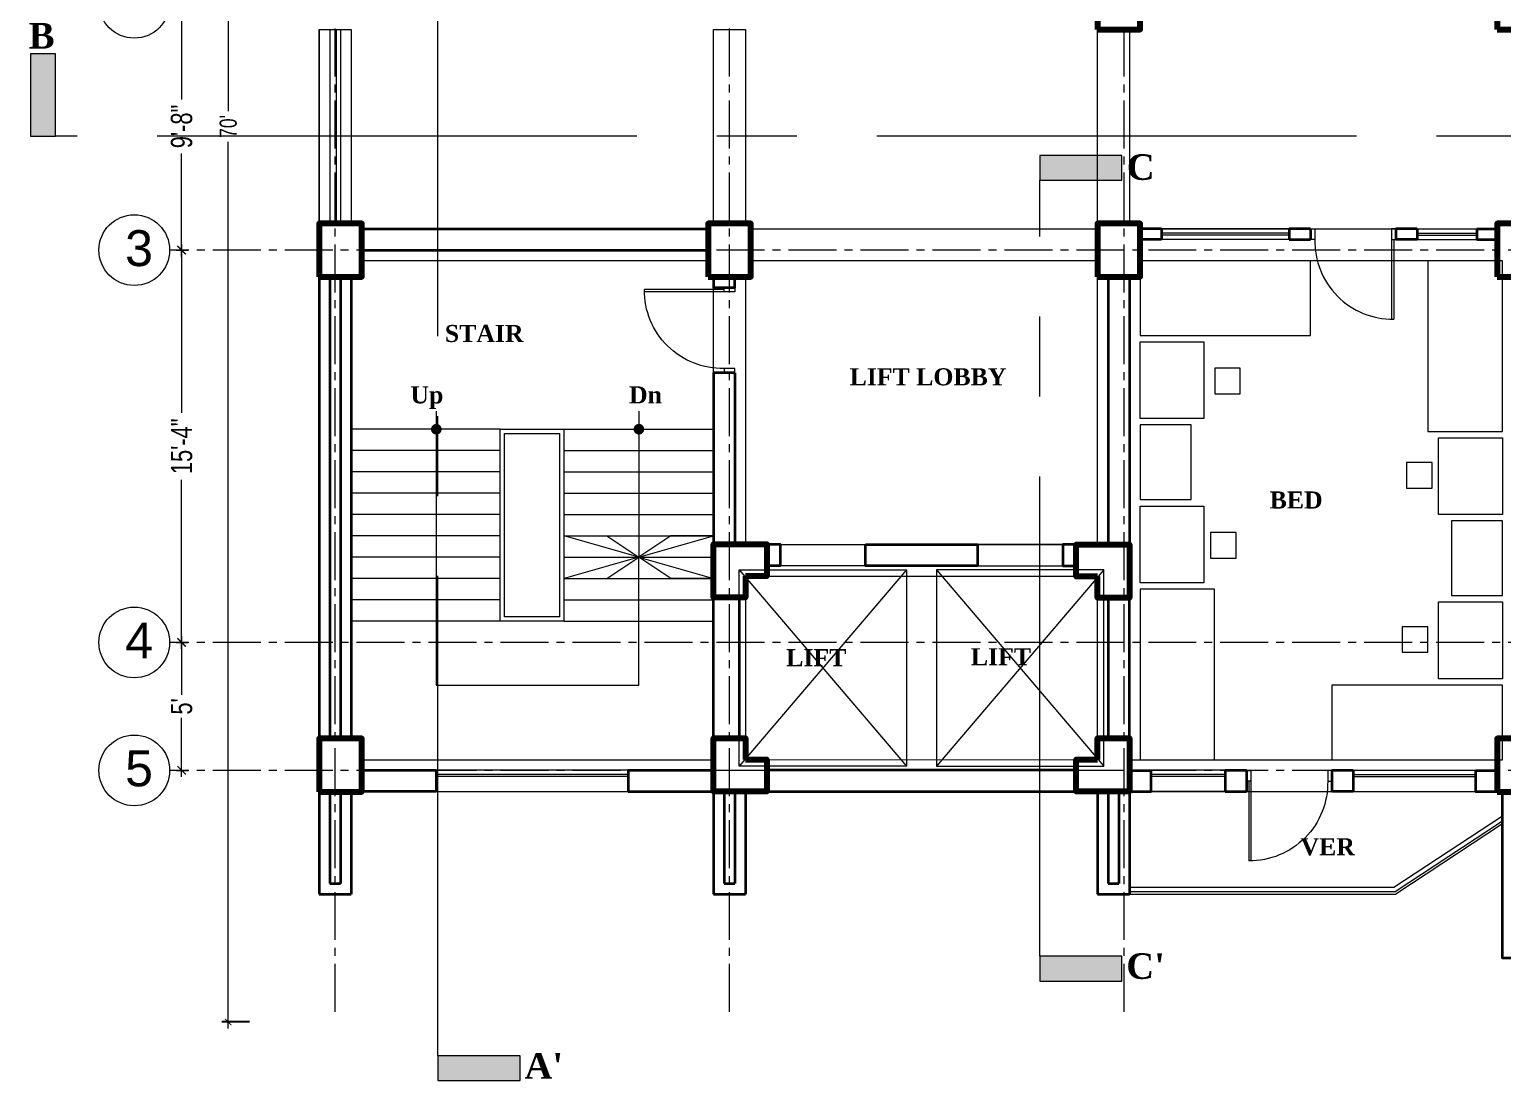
# Model space of a CAD drawing. Header units: feet. Extents: x 25261344 to 25389498, y 30010528 to 30074588.
# Drawn here: x 25380372 to 25381063, y 30072086 to 30072579 of the extents above; entities that cross this region are included whole.
import ezdxf

# ---------------------------------------------------------------- set-up
doc = ezdxf.new("R2010")
doc.units = ezdxf.units.FT
doc.header["$LTSCALE"] = 30
doc.header["$MEASUREMENT"] = 0
doc.header["$PDMODE"] = 32
doc.header["$PDSIZE"] = 15
doc.linetypes.add('CENTER2', pattern=[1.125, 0.75, -0.125, 0.125, -0.125])
doc.layers.get('0').update_dxf_attribs({"lineweight": 5})
for name, color, linetype, lineweight in [('Column', 1, 'Continuous', 80), ('Dim-1', 7, 'Continuous', 9), ('Door', 32, 'Continuous', 5), ('Furnitures', 251, 'Continuous', 9), ('GRADE BEAM', 2, 'Continuous', 20), ('grid text', 252, 'CENTER2', 9), ('LINE', 193, 'Continuous', 9), ('line 2', 7, 'Continuous', 13), ('rail', 224, 'Continuous', 9), ('STAIR', 243, 'Continuous', 13), ('TEXT', 7, 'Continuous', 18), ('WALL', 7, 'Continuous', 35), ('WIN', 142, 'Continuous', 20)]:
    doc.layers.add(name, color=color, linetype=linetype, lineweight=lineweight)
doc.styles.add('RomanS', font='swissl.ttf')
doc.styles.get("Standard").update_dxf_attribs({"font": 'timesbd.ttf'})
doc.styles.add('SWIS_LT', font='swisscl.ttf')
doc.dimstyles.new('dim-02', dxfattribs={"dimtxt": 8, "dimasz": 3, "dimexe": 3, "dimexo": 3, "dimgap": 2, "dimtad": 0, "dimdec": 0, "dimzin": 0, "dimdsep": 46, "dimlunit": 4, "dimtxsty": 'SWIS_LT', "dimblk": 'ARCHTICK', "dimcen": 2, "dimdle": 3, "dimclrd": 256, "dimclre": 256, "dimclrt": 256, "dimadec": 0, "dimazin": 0, "dimtfac": 1, "dimtdec": 0, "dimtix": 1, "dimtmove": 0, "dimatfit": 3, "dimfxl": 0, "dimfrac": 2, "dimtolj": 1, "dimtzin": 1, "dimlwd": -1, "dimarcsym": 0})

# ---------------------------------------------------------------- blocks, each defined once
blk = doc.blocks.new('FG')
at = {"layer": 'Door'}
for p, q in [((-2, -5), (-2, -42.39)), ((-1, -5), (-1, -42.39))]:
    blk.add_line(p, q, dxfattribs=at)
for points in [[(-40, 0), (-38, 0), (-38, -5), (-40, -5)], [(0, 0), (-2, 0), (-2, -5), (0, -5)]]:
    blk.add_lwpolyline(points, dxfattribs=at)
blk.add_arc((-1.44, -5.83), 36.57, 178.70538, 270.69047, dxfattribs=at)
blk = doc.blocks.new('_ArchTick')
at = {"color": 0, "linetype": 'ByBlock', "const_width": 0.15}
blk.add_lwpolyline([(-0.5, -0.5), (0.5, 0.5)], dxfattribs=at)
blk = doc.blocks.new('*D123')
for p, q in [((25359535.03, 30072594.7), (25359535.03, 30072546.38)), ((25359535.03, 30072472.7), (25359535.03, 30072521.01))]:
    blk.add_line(p, q)
at = {"lineweight": -2}
for p, q in [((25359532.41, 30072591.7), (25359538.03, 30072591.7)), ((25359532.41, 30072475.7), (25359538.03, 30072475.7))]:
    blk.add_line(p, q, dxfattribs=at)
at = {"layer": 'Defpoints', "color": 0}
for p in [(25359529.41, 30072591.7), (25359529.41, 30072475.7), (25359535.03, 30072475.7)]:
    blk.add_point(p, dxfattribs=at)
at = {"xscale": 4, "yscale": 4, "zscale": 4}
for p, rotation in [((25359535.03, 30072591.7), 90), ((25359535.03, 30072475.7), 270)]:
    blk.add_blockref('_ArchTick', p, dxfattribs=dict(at, rotation=rotation))
at = {"insert": (25359535.03, 30072533.7), "char_height": 10, "attachment_point": 5, "rotation": 90, "style": 'SWIS_LT'}
blk.add_mtext('\\A1;9\'-8"', dxfattribs=at)
blk = doc.blocks.new('*D124')
for p, q in [((25359535.03, 30072478.7), (25359535.03, 30072399.38)), ((25359535.03, 30072288.7), (25359535.03, 30072368.02))]:
    blk.add_line(p, q)
at = {"lineweight": -2}
for p, q in [((25359532.41, 30072475.7), (25359538.03, 30072475.7)), ((25359532.41, 30072291.7), (25359538.03, 30072291.7))]:
    blk.add_line(p, q, dxfattribs=at)
at = {"layer": 'Defpoints', "color": 0}
for p in [(25359529.41, 30072475.7), (25359529.41, 30072291.7), (25359535.03, 30072291.7)]:
    blk.add_point(p, dxfattribs=at)
at = {"xscale": 4, "yscale": 4, "zscale": 4}
for p, rotation in [((25359535.03, 30072475.7), 90), ((25359535.03, 30072291.7), 270)]:
    blk.add_blockref('_ArchTick', p, dxfattribs=dict(at, rotation=rotation))
at = {"insert": (25359535.03, 30072383.7), "char_height": 10, "attachment_point": 5, "rotation": 90, "style": 'SWIS_LT'}
blk.add_mtext('\\A1;15\'-4"', dxfattribs=at)
blk = doc.blocks.new('*D117')
at = {"lineweight": -2}
for p, q in [((25359532.41, 30072291.7), (25359538.03, 30072291.7)), ((25359532.41, 30072231.7), (25359538.03, 30072231.7))]:
    blk.add_line(p, q, dxfattribs=at)
for p, q in [((25359535.03, 30072294.7), (25359535.03, 30072267.1)), ((25359535.03, 30072228.7), (25359535.03, 30072256.29))]:
    blk.add_line(p, q)
at = {"layer": 'Defpoints', "color": 0}
for p in [(25359529.41, 30072291.7), (25359529.41, 30072231.7), (25359535.03, 30072231.7)]:
    blk.add_point(p, dxfattribs=at)
at = {"xscale": 4, "yscale": 4, "zscale": 4}
for p, rotation in [((25359535.03, 30072291.7), 90), ((25359535.03, 30072231.7), 270)]:
    blk.add_blockref('_ArchTick', p, dxfattribs=dict(at, rotation=rotation))
at = {"insert": (25359535.03, 30072261.7), "char_height": 10, "attachment_point": 5, "rotation": 90, "style": 'SWIS_LT'}
blk.add_mtext("\\A1;5'", dxfattribs=at)
blk = doc.blocks.new('*D175')
at = {"layer": 'Defpoints', "color": 0}
for p in [(25380692.68, 30072953.7), (25380465.12, 30072113.7), (25381432.68, 30072113.7)]:
    blk.add_point(p, dxfattribs=at)
at = {"layer": 'Dim-1', "lineweight": -2}
for p, q in [((25380475.12, 30072953.7), (25380462.12, 30072953.7)), ((25380475.12, 30072113.7), (25380462.12, 30072113.7))]:
    blk.add_line(p, q, dxfattribs=at)
at = {"layer": 'Dim-1'}
for p, q in [((25380465.12, 30072956.7), (25380465.12, 30072540.9)), ((25380465.12, 30072110.7), (25380465.12, 30072526.5))]:
    blk.add_line(p, q, dxfattribs=at)
at = {"layer": 'Dim-1', "xscale": 3, "yscale": 3, "zscale": 3}
for p, rotation in [((25380465.12, 30072953.7), 90), ((25380465.12, 30072113.7), 270)]:
    blk.add_blockref('_ArchTick', p, dxfattribs=dict(at, rotation=rotation))
at = {"layer": 'Dim-1', "insert": (25380465.12, 30072533.7), "char_height": 8, "attachment_point": 5, "rotation": 90, "style": 'SWIS_LT'}
blk.add_mtext("\\A1;70'", dxfattribs=at)
blk = doc.blocks.new('T B')
at = {"layer": 'GRADE BEAM'}
for points in [[(25352253.54, 30069132.07), (25352268.54, 30069132.07), (25352268.54, 30069041.07), (25352253.54, 30069041.07)], [(25352438.54, 30069132.07), (25352453.54, 30069132.07), (25352453.54, 30069041.07), (25352438.54, 30069041.07)], [(25352618.54, 30069132.07), (25352633.54, 30069132.07), (25352633.54, 30069041.07), (25352618.54, 30069041.07)], [(25352436.04, 30069038.57), (25352436.04, 30069023.57), (25352273.54, 30069023.57), (25352273.54, 30069038.57)], [(25352618.54, 30069038.57), (25352618.54, 30069023.57), (25352456.04, 30069023.57), (25352456.04, 30069038.57)], [(25352806.04, 30069038.57), (25352806.04, 30069023.57), (25352638.54, 30069023.57), (25352638.54, 30069038.57)], [(25352253.54, 30069016.07), (25352268.54, 30069016.07), (25352268.54, 30068799.57), (25352253.54, 30068799.57)], [(25352438.54, 30069016.07), (25352453.54, 30069016.07), (25352453.54, 30068890.57), (25352438.54, 30068890.57)], [(25352618.54, 30069016.07), (25352633.54, 30069016.07), (25352633.54, 30068890.57), (25352618.54, 30068890.57)], [(25352608.54, 30068890.57), (25352608.54, 30068875.57), (25352463.54, 30068875.57), (25352463.54, 30068890.57)], [(25352438.54, 30068865.57), (25352453.54, 30068865.57), (25352453.54, 30068799.57), (25352438.54, 30068799.57)], [(25352618.54, 30068865.57), (25352633.54, 30068865.57), (25352633.54, 30068799.57), (25352618.54, 30068799.57)], [(25352438.54, 30068789.57), (25352438.54, 30068774.57), (25352273.54, 30068774.57), (25352273.54, 30068789.57)], [(25352608.54, 30068789.69), (25352608.54, 30068774.69), (25352463.54, 30068774.57), (25352463.54, 30068789.57)], [(25352806.04, 30068789.57), (25352806.04, 30068774.57), (25352633.54, 30068774.57), (25352633.54, 30068789.57)], [(25352253.54, 30068774.57), (25352268.54, 30068774.57), (25352268.54, 30068726.57), (25352253.54, 30068726.57)], [(25352438.54, 30068774.57), (25352453.54, 30068774.57), (25352453.54, 30068726.57), (25352438.54, 30068726.57)], [(25352618.54, 30068774.57), (25352633.54, 30068774.57), (25352633.54, 30068726.57), (25352618.54, 30068726.57)]]:
    blk.add_lwpolyline(points, close=True, dxfattribs=at)
blk = doc.blocks.new('COL2')
at = {"layer": 'Column'}
for points in [[(345, -266.5), (365, -266.5), (365, -241.5), (345, -241.5)], [(532.5, -266.5), (552.5, -266.5), (552.5, -241.5), (532.5, -241.5)], [(-20, -382.5), (0, -382.5), (0, -357.5), (-20, -357.5)], [(162.5, -382.5), (182.5, -382.5), (182.5, -357.5), (162.5, -357.5)], [(345, -382.5), (365, -382.5), (365, -357.5), (345, -357.5)], [(532.5, -382.5), (552.5, -382.5), (552.5, -357.5), (532.5, -357.5)], [(-20, -624), (0, -624), (0, -599), (-20, -599)], [(532.5, -624), (552.5, -624), (552.5, -599), (532.5, -599)]]:
    blk.add_lwpolyline(points, close=True, dxfattribs=at)
for points in [[(180, -522.88), (180, -532.88), (165, -532.88), (165, -507.88), (190, -507.88), (190, -522.88), (180, -522.88)], [(345, -523), (335, -523), (335, -508), (360, -508), (360, -533), (345, -533), (345, -523)], [(180, -608.88), (190, -608.88), (190, -623.88), (165, -623.88), (165, -598.88), (180, -598.88), (180, -608.88)], [(345, -608.88), (345, -598.88), (360, -598.88), (360, -623.88), (335, -623.88), (335, -608.88), (345, -608.88)]]:
    blk.add_lwpolyline(points, dxfattribs=at)
at = {"layer": 'GRADE BEAM'}
blk.add_blockref('T B', (-25352273.54, -30069398.57), dxfattribs=at)
blk = doc.blocks.new('DGFGSDFG')
at = {"layer": 'grid text'}
for p, q in [((25359606.96, 30072118.41), (25359606.96, 30072999.78)), ((25359791.96, 30072118.41), (25359791.96, 30072999.78)), ((25359976.96, 30072118.41), (25359976.96, 30072999.78)), ((25361090.85, 30072475.7), (25359529.41, 30072475.7)), ((25361090.85, 30072291.7), (25359529.41, 30072291.7)), ((25361090.85, 30072231.7), (25359529.41, 30072231.7))]:
    blk.add_line(p, q, dxfattribs=at)
at = {"layer": 'grid text', "linetype": 'Continuous'}
for centre in [(25359512.81, 30072591.7), (25359512.81, 30072475.7), (25359512.81, 30072291.7), (25359512.81, 30072231.7)]:
    blk.add_circle(centre, 16.59, dxfattribs=at)
at = {"layer": 'grid text', "char_height": 16.842, "attachment_point": 1, "style": 'RomanS'}
for s, insert in [('{\\C256;3}', (25359508.51, 30072485.06)), ('{\\C256;4}', (25359508.51, 30072301.06)), ('{\\C256;5}', (25359508.51, 30072241.06))]:
    blk.add_mtext_dynamic_manual_height_columns(s, width=25.401, gutter_width=84.21, heights=[32.6], dxfattribs=dict(at, insert=insert))
for base, p1, p2, picture, middle in [((25359535.03, 30072475.7), (25359529.41, 30072591.7), (25359529.41, 30072475.7), '*D123', (25359535.03, 30072533.7)), ((25359535.03, 30072291.7), (25359529.41, 30072475.7), (25359529.41, 30072291.7), '*D124', (25359535.03, 30072383.7)), ((25359535.03, 30072231.7), (25359529.41, 30072291.7), (25359529.41, 30072231.7), '*D117', (25359535.03, 30072261.7))]:
    dim = blk.add_linear_dim(base=base, p1=p1, p2=p2, angle=90, dimstyle='dim-02', override={"dimtxt": 10, "dimtmove": 1, "dimfxl": 10})
    dim.commit()
    dim.dimension.update_dxf_attribs({"geometry": picture, "text_midpoint": middle})

msp = doc.modelspace()

# ---------------------------------------------------------------- hatches: boundary and pattern name
at = {"linetype": 'CENTER2', "ltscale": 10}
h = msp.add_hatch(color=256, dxfattribs=at)
h.paths.add_polyline_path([(25380384.06, 30072563.22), (25380384.06, 30072529.2), (25380372.42, 30072529.2), (25380372.42, 30072563.22)])
h.paths.add_polyline_path([(25380384.06, 30072567.75), (25380384.06, 30072563.22), (25380372.42, 30072563.22), (25380372.42, 30072567.75)])
h = msp.add_hatch(color=256, dxfattribs=at)
h.paths.add_polyline_path([(25380879.68, 30072508.45), (25380845.66, 30072508.45), (25380845.66, 30072520.1), (25380879.68, 30072520.1)])
h.paths.add_polyline_path([(25380884.21, 30072508.45), (25380879.68, 30072508.45), (25380879.68, 30072520.1), (25380884.21, 30072520.1)])
for points in [[(25380884.21, 30072132.91), (25380845.66, 30072132.91), (25380845.66, 30072144.56), (25380884.21, 30072144.56)], [(25380602, 30072086.24), (25380563.45, 30072086.24), (25380563.45, 30072097.89), (25380602, 30072097.89)]]:
    msp.add_hatch(color=256, dxfattribs=at).paths.add_polyline_path(points)

# ---------------------------------------------------------------- linework, layer by layer
for p, q in [((25380563.45, 30072097.89), (25380563.45, 30073036.17)), ((25382006.71, 30072529.2), (25380384.06, 30072529.2)), ((25380845.66, 30072144.56), (25380845.66, 30072508.45))]:
    msp.add_line(p, q, dxfattribs=at)
for points in [[(25380384.06, 30072529.2), (25380384.06, 30072567.75), (25380372.42, 30072567.75), (25380372.42, 30072529.2)], [(25380845.66, 30072508.45), (25380884.21, 30072508.45), (25380884.21, 30072520.1), (25380845.66, 30072520.1)], [(25380845.66, 30072132.91), (25380884.21, 30072132.91), (25380884.21, 30072144.56), (25380845.66, 30072144.56)], [(25380563.45, 30072086.24), (25380602, 30072086.24), (25380602, 30072097.89), (25380563.45, 30072097.89)]]:
    msp.add_lwpolyline(points, close=True, dxfattribs=at)
at = {"layer": 'Furnitures'}
for points in [[(25380972.68, 30072470.7), (25380892.68, 30072470.7), (25380892.68, 30072435.7), (25380972.68, 30072435.7)], [(25381062.68, 30072390.7), (25381062.68, 30072470.7), (25381027.68, 30072470.7), (25381027.68, 30072390.7)], [(25380892.68, 30072432.7), (25380922.68, 30072432.7), (25380922.68, 30072396.7), (25380892.68, 30072396.7)], [(25380939.7, 30072420.31), (25380927.7, 30072420.31), (25380927.7, 30072408.31), (25380939.7, 30072408.31)], [(25380892.68, 30072358.7), (25380916.68, 30072358.7), (25380916.68, 30072393.7), (25380892.68, 30072393.7)], [(25380892.68, 30072358.7), (25380916.68, 30072358.7), (25380916.68, 30072393.7), (25380892.68, 30072393.7)], [(25381062.68, 30072351.7), (25381032.68, 30072351.7), (25381032.68, 30072387.7), (25381062.68, 30072387.7)], [(25381017.66, 30072364.08), (25381029.66, 30072364.08), (25381029.66, 30072376.08), (25381017.66, 30072376.08)], [(25380892.68, 30072355.7), (25380922.68, 30072355.7), (25380922.68, 30072319.7), (25380892.68, 30072319.7)], [(25381062.68, 30072348.7), (25381038.68, 30072348.7), (25381038.68, 30072313.7), (25381062.68, 30072313.7)], [(25380937.7, 30072343.31), (25380925.7, 30072343.31), (25380925.7, 30072331.31), (25380937.7, 30072331.31)], [(25380892.68, 30072316.7), (25380892.68, 30072236.7), (25380927.68, 30072236.7), (25380927.68, 30072316.7)], [(25381062.68, 30072274.7), (25381032.68, 30072274.7), (25381032.68, 30072310.7), (25381062.68, 30072310.7)], [(25381015.67, 30072287.08), (25381027.67, 30072287.08), (25381027.67, 30072299.08), (25381015.67, 30072299.08)], [(25380982.68, 30072236.7), (25381062.68, 30072236.7), (25381062.68, 30072271.7), (25380982.68, 30072271.7)]]:
    msp.add_lwpolyline(points, close=True, dxfattribs=at)
at = {"layer": 'LINE', "color": 0, "ltscale": 10, "const_width": 2.5}
for points in [[(25380562.68, 30072392.95, -1), (25380562.68, 30072390.45, -1)], [(25380657.68, 30072392.95, -1), (25380657.68, 30072390.45, -1)]]:
    msp.add_lwpolyline(points, format="xyb", close=True, dxfattribs=at)
at = {"layer": 'LINE', "color": 0, "ltscale": 10}
for points in [[(25380562.68, 30072400.16), (25380562.68, 30072271.7), (25380562.68, 30072271.7), (25380657.68, 30072271.7), (25380657.68, 30072331.7), (25380622.68, 30072321.7), (25380642.68, 30072321.7), (25380657.68, 30072331.7), (25380692.68, 30072321.7), (25380672.68, 30072321.7), (25380657.68, 30072331.7)], [(25380657.68, 30072400.16), (25380657.68, 30072331.7), (25380622.68, 30072341.7), (25380642.68, 30072341.7), (25380657.68, 30072331.7), (25380692.68, 30072341.7), (25380672.68, 30072341.7), (25380657.68, 30072331.7)]]:
    msp.add_lwpolyline(points, dxfattribs=at)
at = {"layer": 'line 2'}
for p, q in [((25380507.68, 30072579.2), (25380507.68, 30072488.2)), ((25380507.68, 30072579.2), (25380507.68, 30072488.2)), ((25380517.68, 30072579.2), (25380517.68, 30072488.2)), ((25380517.68, 30072579.2), (25380517.68, 30072488.2)), ((25380723.93, 30072337.7), (25380763.93, 30072337.7)), ((25380856.43, 30072337.7), (25380816.43, 30072337.7)), ((25380783.18, 30072325.7), (25380704.68, 30072233.7)), ((25380704.68, 30072325.7), (25380783.18, 30072233.7)), ((25380763.93, 30072327.7), (25380723.93, 30072327.7)), ((25380797.18, 30072325.7), (25380875.68, 30072233.7)), ((25380875.68, 30072325.7), (25380797.18, 30072233.7)), ((25380816.43, 30072327.7), (25380856.43, 30072327.7)), ((25381062.68, 30072206.7), (25381012.68, 30072173.7)), ((25380887.68, 30072173.7), (25381012.68, 30072173.7)), ((25381262.68, 30072143.7), (25381062.68, 30072143.7))]:
    msp.add_line(p, q, dxfattribs=at)
for points in [[(25380704.68, 30072325.7), (25380783.18, 30072325.7), (25380783.18, 30072233.7), (25380704.68, 30072233.7)], [(25380875.68, 30072325.7), (25380797.18, 30072325.7), (25380797.18, 30072233.7), (25380875.68, 30072233.7)]]:
    msp.add_lwpolyline(points, close=True, dxfattribs=at)
at = {"layer": 'rail'}
for p, q in [((25380512.68, 30072579.2), (25380512.68, 30072488.2)), ((25380512.68, 30072579.2), (25380512.68, 30072488.2)), ((25380512.68, 30072579.2), (25380512.68, 30072488.2)), ((25380515.68, 30072579.2), (25380515.68, 30072488.2)), ((25380515.68, 30072579.2), (25380515.68, 30072488.2)), ((25380515.68, 30072579.2), (25380515.68, 30072488.2)), ((25380592.68, 30072301.7), (25380592.68, 30072391.7)), ((25380592.68, 30072391.7), (25380622.68, 30072391.7)), ((25380594.68, 30072303.7), (25380594.68, 30072389.7)), ((25380594.68, 30072389.7), (25380620.68, 30072389.7)), ((25380620.68, 30072303.7), (25380620.68, 30072389.7)), ((25380622.68, 30072301.7), (25380622.68, 30072391.7)), ((25380622.68, 30072301.7), (25380592.68, 30072301.7)), ((25380620.68, 30072303.7), (25380594.68, 30072303.7)), ((25381062.68, 30072210.29), (25381011.78, 30072176.7)), ((25381062.68, 30072207.9), (25381012.38, 30072174.7)), ((25381011.78, 30072176.7), (25380887.68, 30072176.7)), ((25381012.38, 30072174.7), (25380887.68, 30072174.7))]:
    msp.add_line(p, q, dxfattribs=at)
at = {"layer": 'STAIR'}
for p, q in [((25380592.68, 30072391.7), (25380522.68, 30072391.7)), ((25380622.68, 30072391.7), (25380692.68, 30072391.7)), ((25380592.68, 30072381.7), (25380522.68, 30072381.7)), ((25380622.68, 30072381.7), (25380692.68, 30072381.7)), ((25380592.68, 30072371.7), (25380522.68, 30072371.7)), ((25380622.68, 30072371.7), (25380692.68, 30072371.7)), ((25380592.68, 30072361.7), (25380522.68, 30072361.7)), ((25380622.68, 30072361.7), (25380692.68, 30072361.7)), ((25380592.68, 30072351.7), (25380522.68, 30072351.7)), ((25380622.68, 30072351.7), (25380692.68, 30072351.7)), ((25380592.68, 30072341.7), (25380522.68, 30072341.7)), ((25380622.68, 30072341.7), (25380692.68, 30072341.7)), ((25380592.68, 30072331.7), (25380522.68, 30072331.7)), ((25380622.68, 30072331.7), (25380692.68, 30072331.7)), ((25380592.68, 30072321.7), (25380522.68, 30072321.7)), ((25380622.68, 30072321.7), (25380692.68, 30072321.7)), ((25380592.68, 30072311.7), (25380522.68, 30072311.7)), ((25380622.68, 30072311.7), (25380692.68, 30072311.7)), ((25380592.68, 30072301.7), (25380522.68, 30072301.7)), ((25380622.68, 30072301.7), (25380692.68, 30072301.7))]:
    msp.add_line(p, q, dxfattribs=at)
at = {"layer": 'WALL', "ltscale": 10}
for p, q in [((25380527.68, 30072485.7), (25380690.18, 30072485.7)), ((25380902.68, 30072485.7), (25380892.68, 30072485.7)), ((25380902.68, 30072485.7), (25380902.68, 30072480.7)), ((25380962.68, 30072485.7), (25380962.68, 30072480.7)), ((25380972.68, 30072485.7), (25380962.68, 30072485.7)), ((25380972.68, 30072485.7), (25380972.68, 30072480.7)), ((25381022.68, 30072485.7), (25381012.68, 30072485.7)), ((25381050.68, 30072485.7), (25381060.18, 30072485.7)), ((25380902.68, 30072480.7), (25380892.68, 30072480.7)), ((25380962.68, 30072480.7), (25380972.68, 30072480.7)), ((25381022.68, 30072480.7), (25381012.68, 30072480.7)), ((25381050.68, 30072480.7), (25381060.18, 30072480.7)), ((25380527.68, 30072475.7), (25380690.18, 30072475.7)), ((25380507.68, 30072463.2), (25380507.68, 30072246.7)), ((25380512.68, 30072463.2), (25380512.68, 30072246.7)), ((25380517.68, 30072463.2), (25380517.68, 30072246.7)), ((25380522.68, 30072463.2), (25380522.68, 30072246.7)), ((25380877.68, 30072463.2), (25380877.68, 30072337.7)), ((25380887.68, 30072463.2), (25380887.68, 30072337.7)), ((25380692.68, 30072418.2), (25380692.68, 30072337.7)), ((25380702.68, 30072418.2), (25380692.68, 30072418.2)), ((25380702.68, 30072418.2), (25380702.68, 30072337.7)), ((25380527.68, 30072231.82), (25380562.68, 30072231.82)), ((25380562.68, 30072231.82), (25380562.68, 30072221.82)), ((25380652.68, 30072231.82), (25380692.68, 30072231.82)), ((25380932.68, 30072231.82), (25380942.68, 30072231.82)), ((25380982.68, 30072231.82), (25380982.68, 30072221.82)), ((25380982.68, 30072231.82), (25380992.68, 30072231.82)), ((25380992.68, 30072231.82), (25380992.68, 30072221.82)), ((25380507.68, 30072221.7), (25380507.68, 30072173.7)), ((25380512.68, 30072221.7), (25380512.68, 30072178.7)), ((25380517.68, 30072221.7), (25380517.68, 30072178.7)), ((25380522.68, 30072221.7), (25380522.68, 30072173.7)), ((25380562.68, 30072221.82), (25380527.68, 30072221.82)), ((25380652.68, 30072221.82), (25380692.68, 30072221.82)), ((25380692.68, 30072221.7), (25380692.68, 30072173.7)), ((25380697.68, 30072221.7), (25380697.68, 30072178.7)), ((25380702.68, 30072221.7), (25380702.68, 30072178.7)), ((25380707.68, 30072221.7), (25380707.68, 30072173.7)), ((25380872.68, 30072221.7), (25380872.68, 30072173.7)), ((25380877.68, 30072221.7), (25380877.68, 30072178.7)), ((25380882.68, 30072221.7), (25380882.68, 30072178.7)), ((25380887.68, 30072221.7), (25380887.68, 30072173.7)), ((25380932.68, 30072221.82), (25380942.68, 30072221.82)), ((25380992.68, 30072221.82), (25380982.68, 30072221.82)), ((25380507.68, 30072173.7), (25380522.68, 30072173.7)), ((25380512.68, 30072178.7), (25380517.68, 30072178.7)), ((25380692.68, 30072173.7), (25380707.68, 30072173.7)), ((25380697.68, 30072178.7), (25380702.68, 30072178.7)), ((25380872.68, 30072173.7), (25380887.68, 30072173.7)), ((25380877.68, 30072178.7), (25380882.68, 30072178.7))]:
    msp.add_line(p, q, dxfattribs=at)
for points in [[(25381012.68, 30072485.7), (25381012.68, 30072480.7)], [(25381022.68, 30072485.7), (25381022.68, 30072480.7)], [(25381050.68, 30072485.7), (25381050.68, 30072480.7)], [(25380692.68, 30072463.2), (25380692.68, 30072458.2), (25380702.68, 30072458.2), (25380702.68, 30072463.2)], [(25380652.68, 30072231.82), (25380652.68, 30072221.82)], [(25380932.68, 30072231.82), (25380932.68, 30072221.82)], [(25380942.68, 30072231.82), (25380942.68, 30072221.82)], [(25381077.68, 30072221.7), (25381077.68, 30072143.7), (25381062.68, 30072143.7), (25381062.68, 30072221.7)]]:
    msp.add_lwpolyline(points, dxfattribs=at)
for points in [[(25380717.68, 30072337.82), (25380723.93, 30072337.82), (25380723.93, 30072327.7), (25380717.68, 30072327.7)], [(25380763.93, 30072337.7), (25380816.43, 30072337.7), (25380816.43, 30072327.7), (25380763.93, 30072327.7)], [(25380856.43, 30072327.7), (25380862.68, 30072327.7), (25380862.68, 30072337.7), (25380856.43, 30072337.7)], [(25380692.68, 30072312.82), (25380704.68, 30072312.82), (25380704.68, 30072246.82), (25380692.68, 30072246.82)], [(25380877.68, 30072246.82), (25380887.68, 30072246.82), (25380887.68, 30072312.7), (25380877.68, 30072312.7)], [(25380717.68, 30072221.82), (25380862.68, 30072221.82), (25380862.68, 30072231.82), (25380717.68, 30072231.82)], [(25380887.68, 30072231.7), (25380897.68, 30072231.7), (25380897.68, 30072221.7), (25380887.68, 30072221.7)], [(25381050.18, 30072231.7), (25381060.18, 30072231.7), (25381060.18, 30072221.7), (25381050.18, 30072221.7)]]:
    msp.add_lwpolyline(points, close=True, dxfattribs=at)
at = {"layer": 'WIN'}
for p, q in [((25380962.68, 30072485.7), (25380902.68, 30072485.7)), ((25381022.68, 30072485.7), (25381050.68, 30072485.7)), ((25380962.68, 30072483.7), (25380902.68, 30072483.7)), ((25380962.68, 30072482.7), (25380902.68, 30072482.7)), ((25380962.68, 30072480.7), (25380902.68, 30072480.7)), ((25381022.68, 30072483.7), (25381050.68, 30072483.7)), ((25381022.68, 30072482.7), (25381050.68, 30072482.7)), ((25381022.68, 30072480.7), (25381050.68, 30072480.7)), ((25380652.68, 30072231.82), (25380562.68, 30072231.82)), ((25380652.68, 30072229.82), (25380562.68, 30072229.82)), ((25380652.68, 30072228.82), (25380562.68, 30072228.82)), ((25380932.68, 30072231.82), (25380897.68, 30072231.82)), ((25380932.68, 30072229.82), (25380897.68, 30072229.82)), ((25380932.68, 30072228.82), (25380897.68, 30072228.82)), ((25380992.68, 30072231.82), (25381052.68, 30072231.82)), ((25380992.68, 30072229.82), (25381050.18, 30072229.82)), ((25380992.68, 30072228.82), (25381050.18, 30072228.82)), ((25380562.68, 30072221.82), (25380652.68, 30072221.82)), ((25380932.68, 30072221.82), (25380897.68, 30072221.82)), ((25380992.68, 30072221.82), (25381052.68, 30072221.82))]:
    msp.add_line(p, q, dxfattribs=at)

# ---------------------------------------------------------------- block references
msp.add_blockref('DGFGSDFG', (20908.23, 0))
at = {"layer": 'Dim-1'}
msp.add_blockref('COL2', (25380527.68, 30072845.7), dxfattribs=at)
at = {"layer": 'Door', "color": 2}
msp.add_blockref('FG', (25381012.68, 30072485.7), dxfattribs=at)
at = {"layer": 'Door', "color": 2, "xscale": -1, "rotation": 270}
msp.add_blockref('FG', (25380702.68, 30072458.2), dxfattribs=at)
at = {"layer": 'Door', "color": 2, "xscale": -1}
msp.add_blockref('FG', (25380942.68, 30072231.7), dxfattribs=at)

# ---------------------------------------------------------------- texts
at = {"linetype": 'CENTER2', "ltscale": 10, "char_height": 12, "attachment_point": 9}
for s, insert, width in [('B', (25380383.68, 30072570.2), 12.7148), ('C', (25380899.54, 30072508.49), 17.1805), ("C'", (25380904.35, 30072133.75), 28.5419), ("A'", (25380622.15, 30072087.08), 28.5419)]:
    msp.add_mtext(s, dxfattribs=dict(at, insert=insert, width=width))
at = {"layer": 'TEXT', "ltscale": 10, "char_height": 8, "attachment_point": 1}
for s, insert, width in [('STAIR', (25380566.68, 30072440.61), 174.7812), ('LIFT LOBBY', (25380756.51, 30072420.29), 179.7812), ('Up', (25380550.54, 30072411.83), 179.7812), ('Dn', (25380653.04, 30072411.83), 172.2812), ('BED', (25380953.45, 30072362.53), 179.7812), ('LIFT', (25380726.77, 30072288.57), 179.7812), ('LIFT', (25380813.37, 30072289), 179.7812), ('VER', (25380967.92, 30072199.9), 179.7812)]:
    msp.add_mtext(s, dxfattribs=dict(at, insert=insert, width=width))

# ---------------------------------------------------------------- dimensions: what is measured, and where the dimension line sits
at = {"layer": 'Dim-1'}
dim = msp.add_linear_dim(base=(25380465.12, 30072113.7), p1=(25380692.68, 30072953.7), p2=(25381432.68, 30072113.7), angle=90, dimstyle='dim-02', override={"dimtxt": 8, "dimfxl": 10}, dxfattribs=at)
dim.commit()
dim.dimension.update_dxf_attribs({"geometry": '*D175', "text_midpoint": (25380465.12, 30072533.7)})

doc.saveas('drawing.dxf')
